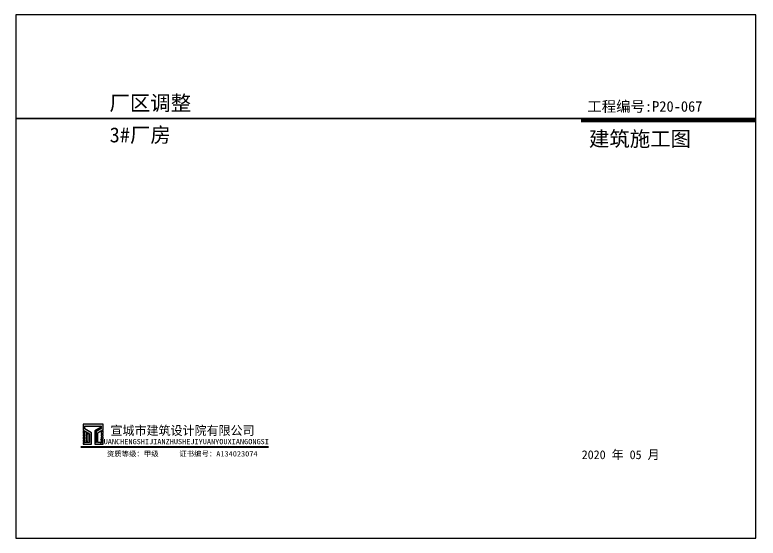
# Model space of a CAD drawing. Extents: x 683431 to 951238, y -788560 to -543702.
# Drawn here: x 683431 to 767881, y -603102 to -543702 of the extents above; entities that cross this region are included whole.
import ezdxf
from ezdxf.enums import TextEntityAlignment as Align

# ---------------------------------------------------------------- set-up
doc = ezdxf.new("R2010")
doc.units = 0
doc.header["$LTSCALE"] = 1000
doc.header["$MEASUREMENT"] = 0
for name, color, linetype in [('PUB_TITLE', 4, 'Continuous'), ('图框', 7, 'Continuous'), ('签名', 7, 'Continuous')]:
    doc.layers.add(name, color=color, linetype=linetype)
doc.styles.add('HT', font='')
doc.styles.get('HT').set_extended_font_data('SimHei')

msp = doc.modelspace()

# ---------------------------------------------------------------- hatches: boundary and pattern name
h = msp.add_hatch(color=1)
h.paths.add_polyline_path([(693470.9, -590157.7), (691173.7, -590157.7), (691173.7, -590832.6), (691920.2, -591263.6), (691920.2, -592231), (691397.6, -592231), (691173.7, -592231), (691173.7, -592454.9), (692144.1, -592454.9), (692144.1, -591134.3), (691397.6, -590703.3), (691397.6, -590381.7), (693246.9, -590381.7), (693246.9, -590493.6), (692500.4, -590924.6), (692500.4, -592454.9), (693470.9, -592454.9), (693470.9, -592231), (693246.9, -592231), (692873.7, -592231), (692873.7, -591140.1), (693470.9, -590795.3)])
h.paths.add_polyline_path([(693246.9, -590666), (692649.7, -591010.8), (692649.7, -592231), (692575.1, -592231), (692575.1, -590967.7), (693246.9, -590579.8)], flags=16)
h = msp.add_hatch(color=1)
h.paths.add_polyline_path([(693470.9, -590924.6), (693246.9, -591053.9), (693246.9, -591223.2), (693470.9, -591223.2)])
h.paths.add_polyline_path([(693470.9, -591335.2), (693246.9, -591335.2), (693246.9, -591521.8), (693470.9, -591521.8)])
h.paths.add_polyline_path([(693470.9, -591633.8), (693246.9, -591633.8), (693246.9, -591820.4), (693470.9, -591820.4)])
h.paths.add_polyline_path([(693470.9, -591932.4), (693246.9, -591932.4), (693246.9, -592119), (693470.9, -592119)])
h.paths.add_polyline_path([(691770.9, -591349.8), (691546.9, -591220.5), (691546.9, -592081.7), (691770.9, -592081.7)])
h.paths.add_polyline_path([(691173.7, -590961.9), (691173.7, -591223.2), (691397.6, -591223.2), (691397.6, -591091.2)])
h.paths.add_polyline_path([(691397.6, -591335.2), (691173.7, -591335.2), (691173.7, -591521.8), (691397.6, -591521.8)])
h.paths.add_polyline_path([(691397.6, -591633.8), (691173.7, -591633.8), (691173.7, -591820.4), (691397.6, -591820.4)])
h.paths.add_polyline_path([(691397.6, -591932.4), (691173.7, -591932.4), (691173.7, -592119), (691397.6, -592119)])

# ---------------------------------------------------------------- linework, layer by layer
at = {"color": 0}
for points, const_width in [([(683530.8, -555467.6), (767630.8, -555467.6)], 200), ([(747737.7, -555667.6), (767630.8, -555667.6)], 500)]:
    msp.add_lwpolyline(points, dxfattribs=dict(at, const_width=const_width))
for points in [[(692873.7, -592231), (692873.7, -591140.1), (693470.9, -590795.3), (693470.9, -590157.7), (691173.7, -590157.7), (691173.7, -590832.6), (691920.2, -591263.6), (691920.2, -592231), (691397.6, -592231)], [(691173.7, -592231), (691173.7, -592454.9), (692144.1, -592454.9), (692144.1, -591134.3), (691397.6, -590703.3), (691397.6, -590381.7), (693246.9, -590381.7), (693246.9, -590493.6), (692500.4, -590924.6), (692500.4, -592454.9), (693470.9, -592454.9), (693470.9, -592231)], [(691173.7, -590961.9), (691397.6, -591091.2)], [(691173.7, -590961.9), (691173.7, -591223.2), (691397.6, -591223.2), (691397.6, -591091.2)], [(693246.9, -590579.8), (692575.1, -590967.7), (692575.1, -592231)], [(693246.9, -590666), (692649.7, -591010.8), (692649.7, -592231)], [(693470.9, -590795.3), (693055.4, -591035.2)], [(693246.9, -590579.8), (693246.9, -590666)], [(693470.9, -590924.6), (693246.9, -591053.9)], [(693246.9, -591053.9), (693246.9, -591223.2), (693470.9, -591223.2), (693470.9, -590924.6)], [(691173.7, -592231), (691397.6, -592231)], [(692649.7, -592231), (692575.1, -592231)], [(693246.9, -592231), (692873.7, -592231)], [(693246.9, -592231), (693470.9, -592231)]]:
    msp.add_lwpolyline(points)
for points in [[(691173.7, -591335.2), (691173.7, -591521.8), (691397.6, -591521.8), (691397.6, -591335.2)], [(691173.7, -591633.8), (691173.7, -591820.4), (691397.6, -591820.4), (691397.6, -591633.8)], [(691173.7, -591932.4), (691173.7, -592119), (691397.6, -592119), (691397.6, -591932.4)], [(691770.9, -591349.8), (691546.9, -591220.5), (691546.9, -592081.7), (691770.9, -592081.7)], [(693246.9, -591335.2), (693246.9, -591521.8), (693470.9, -591521.8), (693470.9, -591335.2)], [(693246.9, -591633.8), (693246.9, -591820.4), (693470.9, -591820.4), (693470.9, -591633.8)], [(693246.9, -591932.4), (693246.9, -592119), (693470.9, -592119), (693470.9, -591932.4)]]:
    msp.add_lwpolyline(points, close=True)
at = {"layer": 'PUB_TITLE'}
msp.add_lwpolyline([(767630.8, -543702.4), (683530.8, -543702.4), (683530.8, -603102.4), (767630.8, -603102.4)], close=True, dxfattribs=at)
at = {"layer": '签名', "const_width": 228}
msp.add_lwpolyline([(690909, -592765.9), (712282, -592765.9)], dxfattribs=at)

# ---------------------------------------------------------------- texts
at = {"layer": 'PUB_TITLE', "style": 'HT'}
for s, height, p in [('资质等级：甲级     证书编号：A134023074', 600, (702446.9, -593510.8)), ('2020 年 05 月', 1000, (752260.9, -593602.5))]:
    msp.add_text(s, height=height, dxfattribs=at).set_placement(p, align=Align.MIDDLE)
at = {"layer": '图框', "color": 6, "style": 'HT'}
for s, height, p in [('厂区调整', 1700, (694179.5, -554557.6)), ('工程编号:P20-067', 1200, (748472.5, -554696)), ('3#厂房', 1700, (694198, -558176.1)), ('建筑施工图', 1700, (748655.3, -558626.1))]:
    msp.add_text(s, height=height, dxfattribs=at).set_placement(p)
for s, height, p in [('宣城市建筑设计院有限公司', 1000, (702483.4, -590858.6)), ('XUANCHENGSHIJIANZHUSHEJIYUANYOUXIANGONGSI', 600, (702669, -592142.2))]:
    msp.add_text(s, height=height, dxfattribs=at).set_placement(p, align=Align.MIDDLE)

doc.saveas('drawing.dxf')
